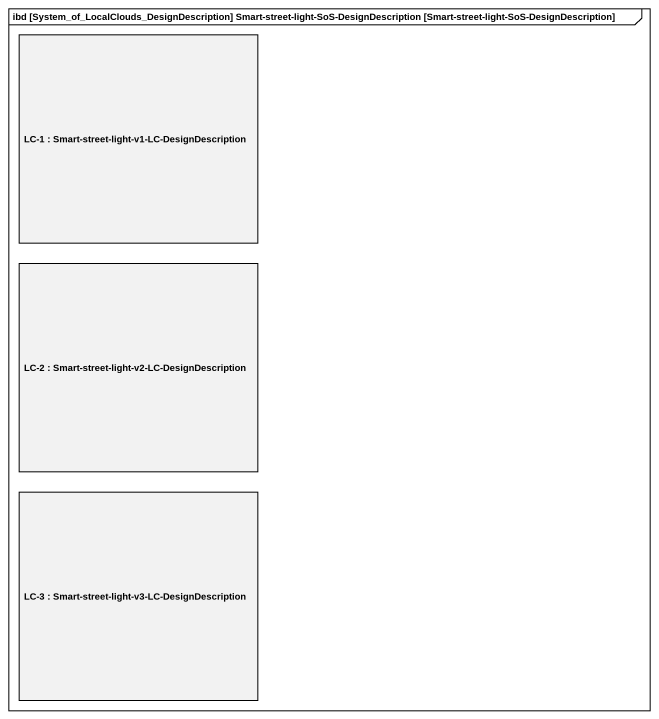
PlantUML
@startuml
mainframe ibd [System_of_LocalClouds_DesignDescription] Smart-street-light-SoS-DesignDescription [Smart-street-light-SoS-DesignDescription]
rectangle "LC-1 : Smart-street-light-v1-LC-DesignDescription" as LC_1
rectangle "LC-2 : Smart-street-light-v2-LC-DesignDescription" as LC_2
rectangle "LC-3 : Smart-street-light-v3-LC-DesignDescription" as LC_3
@enduml
